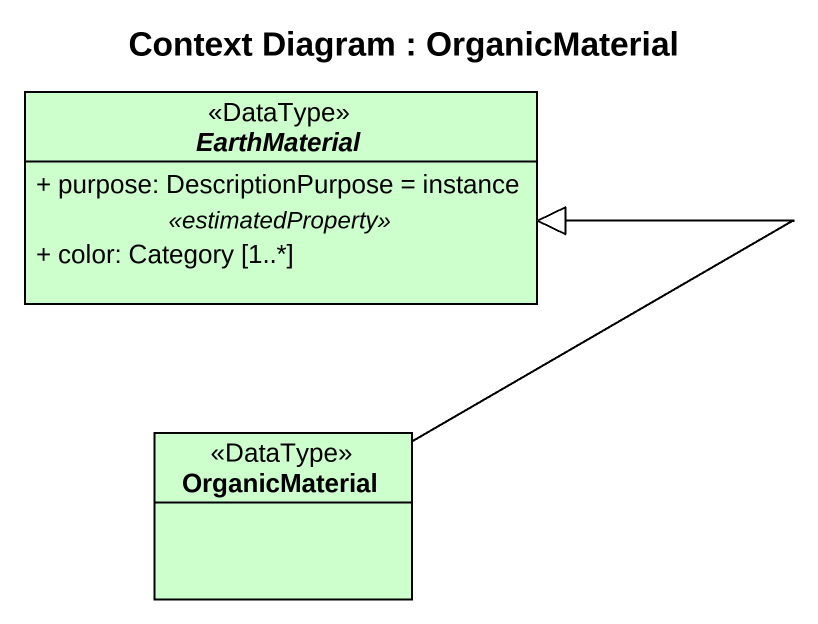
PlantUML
@startuml
title Context Diagram : OrganicMaterial
hide circle
hide empty members
skinparam classAttributeIconSize 0
abstract class EarthMaterial <<DataType>> #CCFFCC {
  + purpose: DescriptionPurpose = instance
  .. <<estimatedProperty>> ..
  + color: Category [1..*]
}
class OrganicMaterial <<DataType>> #CCFFCC
OrganicMaterial -up-|> EarthMaterial
@enduml
